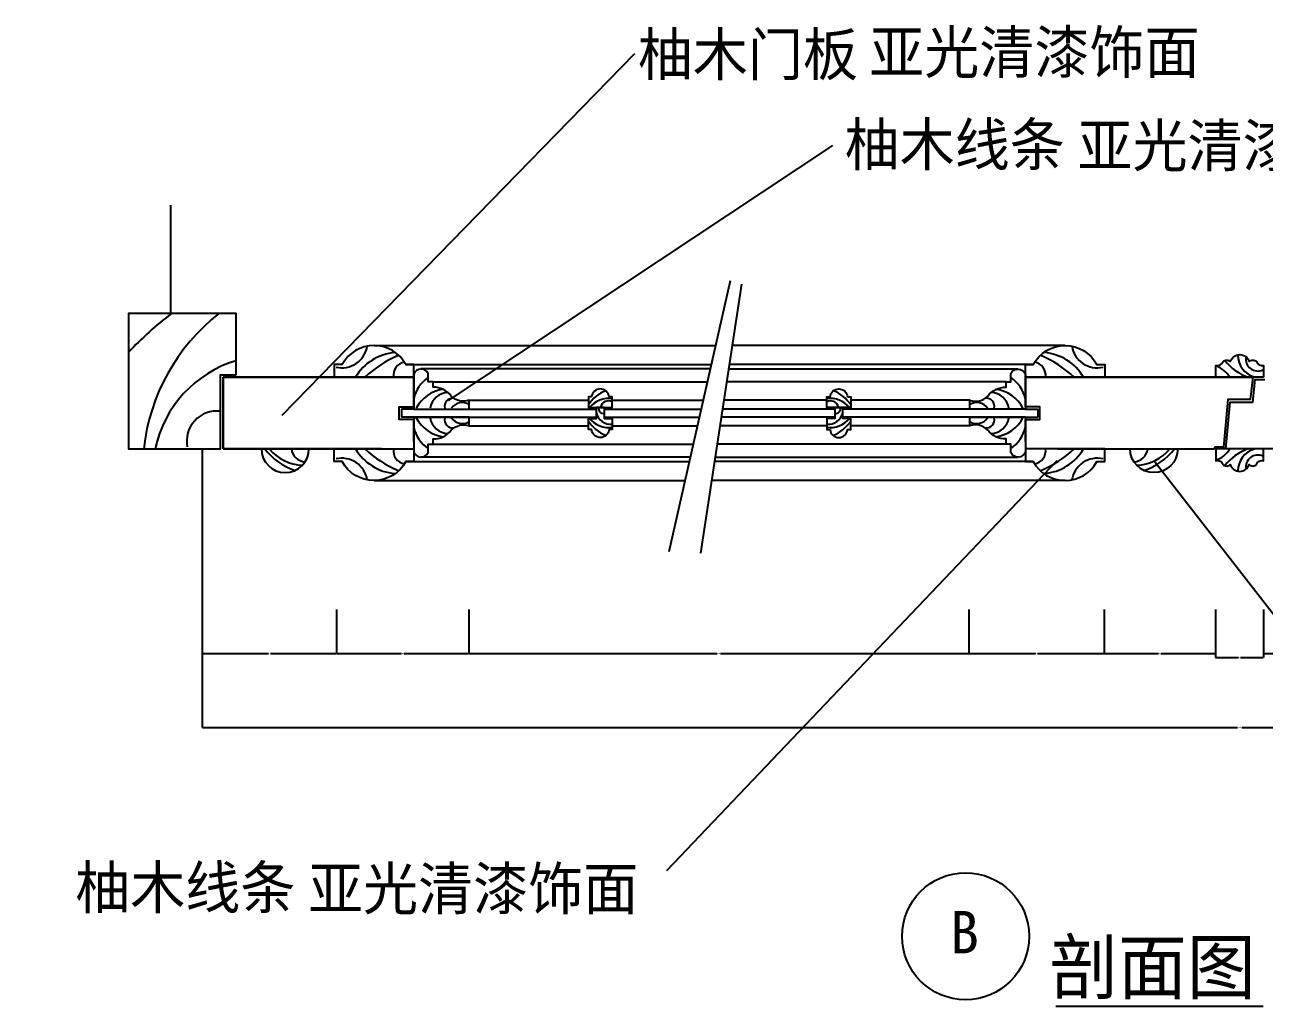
# Model space of a CAD drawing. Header units: metres. Extents: x 63 to 3579, y 112 to 4698.
# Drawn here: x 63 to 1233, y 112 to 1038 of the extents above; entities that cross this region are included whole.
import ezdxf

# ---------------------------------------------------------------- set-up
doc = ezdxf.new("R2010")
doc.units = ezdxf.units.M
for name, color, linetype in [('2', 2, 'Continuous'), ('3', 3, 'Continuous'), ('4', 4, 'Continuous'), ('7', 7, 'Continuous'), ('BH', 3, 'Continuous'), ('DIM', 3, 'Continuous'), ('TEXT', 3, 'Continuous')]:
    doc.layers.add(name, color=color, linetype=linetype)
doc.dimstyles.get("Standard").update_dxf_attribs({"dimtxt": 2.5, "dimasz": 2.5, "dimexe": 1.25, "dimexo": 0.625, "dimtad": 1, "dimcen": 2.5, "dimazin": 3, "dimtfac": 1, "dimtmove": 0, "dimatfit": 3})

# ---------------------------------------------------------------- blocks, each defined once
blk = doc.blocks.new('*D23')
for p, q in [((482.18, 486.42), (482.18, 444.97)), ((954.49, 486.42), (954.49, 444.97)), ((482.43, 444.97), (716.835, 444.97)), ((719.835, 444.97), (954.24, 444.97))]:
    blk.add_line(p, q)
at = {"layer": 'Defpoints'}
for p in [(482.18, 486.42), (954.49, 486.42), (482.18, 444.97)]:
    blk.add_point(p, dxfattribs=at)
at = {"layer": 'DIM', "insert": (718.335, 444.97), "char_height": 1, "attachment_point": 5}
blk.add_mtext('385', dxfattribs=at)
blk = doc.blocks.new('*D24')
for p, q in [((230.39, 461.17), (230.39, 374.92)), ((2190.2, 467.7), (2190.2, 374.92)), ((230.64, 374.92), (1208.295, 374.92)), ((1212.295, 374.92), (2189.95, 374.92))]:
    blk.add_line(p, q)
at = {"layer": 'Defpoints'}
for p in [(230.39, 461.17), (2190.2, 467.7), (230.39, 374.92)]:
    blk.add_point(p, dxfattribs=at)
at = {"layer": 'DIM', "insert": (1210.295, 374.92), "char_height": 1, "attachment_point": 5}
blk.add_mtext('1640', dxfattribs=at)
blk = doc.blocks.new('*D27')
for p, q in [((230.39, 486.42), (230.39, 444.97)), ((357.16, 486.42), (357.16, 444.97)), ((230.64, 444.97), (292.775, 444.97)), ((294.775, 444.97), (356.91, 444.97))]:
    blk.add_line(p, q)
at = {"layer": 'Defpoints'}
for p in [(230.39, 486.42), (357.16, 486.42), (230.39, 444.97)]:
    blk.add_point(p, dxfattribs=at)
at = {"layer": 'DIM', "insert": (293.775, 444.97), "char_height": 1, "attachment_point": 5}
blk.add_mtext('70', dxfattribs=at)
blk = doc.blocks.new('*D28')
for p, q in [((357.16, 486.42), (357.16, 444.97)), ((482.18, 486.42), (482.18, 444.97)), ((357.41, 444.97), (418.67, 444.97)), ((420.67, 444.97), (481.93, 444.97))]:
    blk.add_line(p, q)
at = {"layer": 'Defpoints'}
for p in [(357.16, 486.42), (482.18, 486.42), (357.16, 444.97)]:
    blk.add_point(p, dxfattribs=at)
at = {"layer": 'DIM', "insert": (419.67, 444.97), "char_height": 1, "attachment_point": 5}
blk.add_mtext('85', dxfattribs=at)
blk = doc.blocks.new('*D39')
for p, q in [((1187.23, 486.42), (1187.23, 440.97)), ((1232.7, 486.42), (1232.7, 440.97)), ((1187.48, 440.97), (1208.965, 440.97)), ((1210.965, 440.97), (1232.45, 440.97))]:
    blk.add_line(p, q)
at = {"layer": 'Defpoints'}
for p in [(1187.23, 486.42), (1232.7, 486.42), (1187.23, 440.97)]:
    blk.add_point(p, dxfattribs=at)
at = {"layer": 'DIM', "insert": (1209.965, 440.97), "char_height": 1, "attachment_point": 5}
blk.add_mtext('30', dxfattribs=at)
blk = doc.blocks.new('*D40')
for p, q in [((1232.7, 486.42), (1232.7, 444.97)), ((1337.83, 486.42), (1337.83, 444.97)), ((1232.95, 444.97), (1284.265, 444.97)), ((1286.265, 444.97), (1337.58, 444.97))]:
    blk.add_line(p, q)
at = {"layer": 'Defpoints'}
for p in [(1232.7, 486.42), (1337.83, 486.42), (1232.7, 444.97)]:
    blk.add_point(p, dxfattribs=at)
at = {"layer": 'DIM', "insert": (1285.265, 444.97), "char_height": 1, "attachment_point": 5}
blk.add_mtext('60', dxfattribs=at)
blk = doc.blocks.new('*D41')
for p, q in [((954.49, 486.42), (954.49, 444.97)), ((1082.1, 486.42), (1082.1, 444.97)), ((954.74, 444.97), (1017.295, 444.97)), ((1019.295, 444.97), (1081.85, 444.97))]:
    blk.add_line(p, q)
at = {"layer": 'Defpoints'}
for p in [(954.49, 486.42), (1082.1, 486.42), (954.49, 444.97)]:
    blk.add_point(p, dxfattribs=at)
at = {"layer": 'DIM', "insert": (1018.295, 444.97), "char_height": 1, "attachment_point": 5}
blk.add_mtext('85', dxfattribs=at)
blk = doc.blocks.new('*D42')
for p, q in [((1082.1, 486.42), (1082.1, 444.97)), ((1187.23, 486.42), (1187.23, 444.97)), ((1082.35, 444.97), (1133.665, 444.97)), ((1135.665, 444.97), (1186.98, 444.97))]:
    blk.add_line(p, q)
at = {"layer": 'Defpoints'}
for p in [(1082.1, 486.42), (1187.23, 486.42), (1082.1, 444.97)]:
    blk.add_point(p, dxfattribs=at)
at = {"layer": 'DIM', "insert": (1134.665, 444.97), "char_height": 1, "attachment_point": 5}
blk.add_mtext('60', dxfattribs=at)

msp = doc.modelspace()

# ---------------------------------------------------------------- hatches: boundary and pattern name
at = {"layer": 'BH'}
h = msp.add_hatch(dxfattribs=at)
h.set_pattern_fill('AR-CONC', scale=40)
h.paths.add_polyline_path([(62.73, 486.42), (230.39, 486.42), (230.39, 638.15), (160.65, 638.15), (160.65, 765.78), (200.39, 765.78), (200.39, 868.01), (62.73, 868.01)])
h = msp.add_hatch(dxfattribs=at)
h.set_pattern_fill('ANSI31', scale=375)
h.paths.add_polyline_path([(62.73, 486.42), (230.39, 486.42), (230.39, 638.15), (160.65, 638.15), (160.65, 765.78), (200.39, 765.78), (200.39, 868.01), (62.73, 868.01)])

# ---------------------------------------------------------------- linework, layer by layer
at = {"layer": '2'}
msp.add_lwpolyline([(200.39, 868.01), (200.39, 765.78), (160.65, 765.78), (160.65, 638.15), (160.65, 638.15), (230.39, 638.15), (230.39, 486.42)], dxfattribs=at)
at = {"layer": '3'}
for p, q in [((671.21, 541.23), (729.17, 796.92)), ((701.2, 539.51), (740.07, 793.72)), ((422.58, 717.65), (711.2, 717.65)), ((1015.29, 717.65), (728.44, 717.65)), ((448.3, 701.23), (707.48, 701.23)), ((989.57, 701.23), (725.93, 701.23)), ((482.58, 683.9), (595.08, 683.9)), ((617.58, 683.9), (703.55, 683.9)), ((820.29, 683.9), (723.28, 683.9)), ((955.29, 683.9), (842.79, 683.9)), ((482.58, 659.9), (595.08, 659.9)), ((617.58, 659.9), (698.11, 659.9)), ((820.29, 659.9), (719.61, 659.9)), ((955.29, 659.9), (842.79, 659.9)), ((448.3, 642.57), (694.18, 642.57)), ((989.57, 642.57), (716.96, 642.57)), ((422.58, 626.15), (690.46, 626.15)), ((1015.29, 626.15), (714.45, 626.15))]:
    msp.add_line(p, q, dxfattribs=at)
at = {"layer": '4'}
for p, q in [((250.08, 705.65), (250.08, 638.15)), ((250.08, 638.15), (250.08, 705.65)), ((430.08, 705.65), (250.08, 705.65)), ((250.08, 705.65), (399.61, 705.65)), ((1187.79, 705.65), (1038.26, 705.65)), ((430.08, 698.9), (430.08, 698.9)), ((430.08, 698.9), (430.08, 698.9)), ((1007.79, 698.9), (1007.79, 698.9)), ((1007.79, 698.9), (1007.79, 698.9)), ((418.42, 675.65), (418.42, 668.15)), ((430.08, 675.65), (418.42, 675.65)), ((430.08, 668.15), (418.42, 668.15)), ((430.08, 675.65), (602.58, 675.65)), ((430.08, 668.15), (602.58, 668.15)), ((482.58, 668.15), (430.08, 668.15)), ((430.08, 668.15), (430.08, 665.9)), ((610.08, 677.19), (602.58, 677.19)), ((602.58, 677.19), (610.08, 677.19)), ((610.08, 675.65), (701.68, 675.65)), ((610.08, 668.15), (699.98, 668.15)), ((827.79, 668.15), (720.87, 668.15)), ((827.79, 675.65), (722.01, 675.65)), ((835.29, 677.19), (827.79, 677.19)), ((827.79, 677.19), (835.29, 677.19)), ((1007.79, 675.65), (835.29, 675.65)), ((1007.79, 668.15), (835.29, 668.15)), ((955.29, 668.15), (1007.79, 668.15)), ((1007.79, 675.65), (1019.45, 675.65)), ((1007.79, 668.15), (1019.45, 668.15)), ((1007.79, 668.15), (1007.79, 665.9)), ((1019.45, 675.65), (1019.45, 668.15)), ((430.08, 665.9), (430.08, 638.15)), ((1007.79, 665.9), (1007.79, 638.15)), ((250.08, 638.15), (430.08, 638.15)), ((399.61, 638.15), (250.08, 638.15)), ((1038.26, 638.15), (1186.52, 638.15)), ((1186.52, 639.67), (1186.52, 638.15))]:
    msp.add_line(p, q, dxfattribs=at)
msp.add_lwpolyline([(262.46, 708.08), (262.46, 765.78), (160.65, 765.78), (160.65, 638.15), (247.46, 638.15), (247.46, 708.08)], close=True, dxfattribs=at)
for points in [[(430.08, 705.65), (430.08, 717.65), (422.58, 717.65, 0.6), (362.58, 717.65), (355.08, 717.65), (355.08, 705.65)], [(1007.79, 705.65), (1007.79, 717.65), (1015.29, 717.65, -0.6), (1075.29, 717.65), (1082.79, 717.65), (1082.79, 705.65)], [(1232.79, 705.65), (1187.79, 705.65), (1187.79, 716.9, 0.37), (1194.56, 720.43, -0.44), (1201.36, 720.43, -0.74), (1219.23, 720.43, -0.44), (1226.03, 720.43, 0.37), (1232.79, 716.9)], [(598.08, 687.12), (595.08, 687.12), (595.08, 677.19), (617.58, 677.19), (617.58, 687.12), (614.58, 687.12, 0.91)], [(839.79, 687.12), (842.79, 687.12), (842.79, 677.19), (820.29, 677.19), (820.29, 687.12), (823.29, 687.12, -0.91)], [(286.17, 638.15, 1), (331.17, 638.15)], [(430.08, 638.15), (430.08, 626.15), (422.58, 626.15, -0.6), (362.58, 626.15), (355.08, 626.15), (355.08, 638.15)], [(1007.79, 638.15), (1007.79, 626.15), (1015.29, 626.15, 0.6), (1075.29, 626.15), (1082.79, 626.15), (1082.79, 638.15)], [(1151.7, 638.15, -1), (1106.7, 638.15)], [(1232.79, 638.15), (1187.79, 638.15), (1187.79, 626.9, -0.37), (1194.56, 623.37, 0.44), (1201.36, 623.37, 0.74), (1219.23, 623.37, 0.44), (1226.03, 623.37, -0.37), (1232.79, 626.9)]]:
    msp.add_lwpolyline(points, format="xyb", close=True, dxfattribs=at)
for points in [[(430.08, 705.65), (430.08, 677.9), (430.08, 675.65), (482.58, 675.65), (482.58, 683.9, -0.29), (465.6, 687.97, 0.24), (448.3, 696.3), (448.3, 701.23), (443.8, 701.23), (443.8, 709.16, 0.66), (430.08, 708.73), (430.08, 698.9), (430.08, 708.73)], [(1007.79, 705.65), (1007.79, 677.9), (1007.79, 675.65), (955.29, 675.65), (955.29, 683.9, 0.29), (972.27, 687.97, -0.24), (989.57, 696.3), (989.57, 701.23), (994.07, 701.23), (994.07, 709.16, -0.66), (1007.79, 708.73), (1007.79, 698.9), (1007.79, 708.73)], [(430.08, 644.9), (430.08, 644.9), (430.08, 635.06, 0.66), (443.8, 634.64), (443.8, 642.57), (448.3, 642.57), (448.3, 647.49, 0.24), (465.6, 655.83, -0.29), (482.58, 659.9), (482.58, 668.15)], [(610.08, 677.19), (610.08, 666.75), (617.58, 666.75), (617.58, 656.25), (614.58, 656.25, -0.91), (598.08, 656.25), (595.08, 656.25), (595.08, 666.75), (602.58, 666.75), (602.58, 677.19)], [(827.79, 677.19), (827.79, 666.75), (820.29, 666.75), (820.29, 656.25), (823.29, 656.25, 0.91), (839.79, 656.25), (842.79, 656.25), (842.79, 666.75), (835.29, 666.75), (835.29, 677.19)], [(1007.79, 644.9), (1007.79, 644.9), (1007.79, 635.06, -0.66), (994.07, 634.64), (994.07, 642.57), (989.57, 642.57), (989.57, 647.49, -0.24), (972.27, 655.83, 0.29), (955.29, 659.9), (955.29, 668.15)]]:
    msp.add_lwpolyline(points, format="xyb", dxfattribs=at)
for points in [[(1007.79, 705.65), (1222.58, 705.65), (1220.26, 684.54), (1198.87, 684.54), (1194.91, 639.67), (1186.52, 639.67)], [(1412.79, 638.15), (1197.02, 638.15), (1201.17, 682.09), (1222.73, 682.09), (1224.75, 703.66), (1233.96, 703.66)], [(430.08, 644.9), (430.08, 665.9), (416.45, 665.9), (416.45, 677.9), (430.08, 677.9), (430.08, 698.9)], [(1007.79, 644.9), (1007.79, 665.9), (1021.42, 665.9), (1021.42, 677.9), (1007.79, 677.9), (1007.79, 698.9)]]:
    msp.add_lwpolyline(points, dxfattribs=at)
at = {"layer": '7'}
for p, q in [((392.58, 735.65), (715.28, 735.65)), ((1045.29, 735.65), (731.19, 735.65)), ((710.26, 713.5), (436.8, 713.5)), ((727.8, 713.5), (1001.07, 713.5)), ((691.4, 630.3), (436.8, 630.3)), ((715.08, 630.3), (1001.07, 630.3)), ((392.58, 608.15), (686.38, 608.15)), ((1045.29, 608.15), (711.69, 608.15))]:
    msp.add_line(p, q, dxfattribs=at)
at = {"layer": 'BH'}
for centre, radius, start, end in [((380.36, 527.21), 298.32, 126.9, 137.43), ((361.34, 618.13), 187.28, 127.96, 173.86), ((362.2, 738.91), 24.34, 257.01, 350.89), ((415.97, 681.93), 47.19, 94.63, 149.82), ((458.31, 626.18), 108.83, 113.11, 133.1), ((979.56, 626.18), 108.83, 46.9, 66.89), ((1021.9, 681.93), 47.19, 30.18, 85.37), ((1075.67, 738.91), 24.34, 189.11, 282.99), ((1230.5, 726.84), 21.92, 180.7, 252.93), ((294.46, 614.94), 111.11, 106.74, 167.94), ((423.5, 707.48), 12.61, 100.19, 188.37), ((1014.37, 707.48), 12.61, 351.63, 79.81), ((1179.88, 693.3), 24.34, 30.47, 71.02), ((1233.64, 750.28), 47.19, 217.48, 251.06), ((1227.36, 722.99), 11.41, 169.72, 295.07), ((462.77, 677.76), 33.57, 124.41, 166.87), ((975.1, 677.76), 33.57, 13.13, 55.59), ((462.25, 660.99), 33.58, 97.45, 152.7), ((463.12, 673.49), 17.77, 91.87, 170.59), ((622.82, 662.26), 32.71, 110.48, 148.01), ((815.05, 662.26), 32.71, 31.99, 69.52), ((974.75, 673.49), 17.77, 9.41, 88.13), ((975.62, 660.99), 33.58, 27.3, 82.55), ((467.23, 677.98), 7.97, 84.23, 191.48), ((476.01, 669.39), 12.45, 58.2, 145.77), ((614.2, 662.59), 23.11, 81.59, 141.05), ((614.09, 675.46), 7.9, 63.85, 165.39), ((823.67, 662.59), 23.11, 38.95, 98.41), ((823.78, 675.46), 7.9, 14.61, 116.15), ((961.86, 669.39), 12.45, 34.23, 121.8), ((970.64, 677.98), 7.97, 348.52, 95.77), ((244.17, 645.25), 28.56, 83.39, 190.88), ((462.25, 682.8), 33.58, 207.3, 262.55), ((463.12, 670.31), 17.77, 189.41, 268.13), ((467.23, 665.81), 7.97, 168.52, 275.77), ((476.01, 674.4), 12.45, 214.23, 301.8), ((616.35, 675.53), 14.19, 193.9, 274.96), ((609.15, 675.94), 4.48, 163.52, 281.94), ((821.52, 675.53), 14.19, 265.04, 346.1), ((828.72, 675.94), 4.48, 258.06, 16.48), ((961.86, 674.4), 12.45, 238.2, 325.77), ((970.64, 665.81), 7.97, 264.23, 11.48), ((974.75, 670.31), 17.77, 271.87, 350.59), ((975.62, 682.8), 33.58, 277.45, 332.7), ((462.77, 666.04), 33.57, 193.13, 235.59), ((622.82, 681.67), 32.71, 211.99, 249.52), ((614.2, 681.35), 23.11, 218.95, 278.41), ((823.67, 681.35), 23.11, 261.59, 321.05), ((815.05, 681.67), 32.71, 290.48, 328.01), ((975.1, 666.04), 33.57, 304.41, 346.87), ((335.77, 673.11), 58.11, 216.99, 252.34), ((326.39, 665.03), 42.38, 219.37, 268.13), ((327.82, 639.24), 13.3, 184.72, 268.93), ((415.97, 661.87), 47.19, 210.18, 265.37), ((458.31, 717.61), 108.83, 226.9, 246.89), ((423.5, 636.31), 12.61, 171.63, 259.81), ((1014.37, 636.31), 12.61, 280.19, 8.37), ((979.56, 717.61), 108.83, 293.11, 313.1), ((1021.9, 661.87), 47.19, 274.63, 329.82), ((1110.05, 639.24), 13.3, 271.07, 355.28), ((1111.48, 665.03), 42.38, 271.87, 320.63), ((1102.1, 673.11), 58.11, 287.66, 323.01), ((1179.88, 650.49), 24.34, 288.98, 329.53), ((1233.64, 593.51), 47.19, 108.94, 142.52), ((1230.5, 616.96), 21.92, 107.07, 179.3), ((1227.36, 620.81), 11.41, 64.93, 190.28), ((362.2, 604.89), 24.34, 9.11, 102.99), ((1075.67, 604.89), 24.34, 77.01, 170.89)]:
    msp.add_arc(centre, radius, start, end, dxfattribs=at)
at = {"layer": 'TEXT'}
msp.add_line((1036.51, 111.92), (1232.42, 111.92), dxfattribs=at)
msp.add_circle((951.32, 177.92), 60, dxfattribs=at)

# ---------------------------------------------------------------- texts
for s, height, p in [('柚木门板', 40, (641.68, 990.49)), ('亚光清漆饰面', 40, (860.33, 992.54)), ('柚木线条', 40, (837.05, 905.48)), ('亚光清漆饰面', 40, (1057, 904.37)), ('柚木线条', 40, (110.3, 204.02)), ('亚光清漆饰面', 40, (330.25, 202.91)), ('B', 40, (936.69, 161.83)), ('剖面图', 50, (1030.37, 123.87))]:
    msp.add_text(s, height=height, dxfattribs=at).set_placement(p)

# ---------------------------------------------------------------- dimensions: what is measured, and where the dimension line sits
at = {"layer": 'DIM'}
for base, p1, p2, text, picture, middle in [((230.39, 444.97), (230.39, 486.42), (357.16, 486.42), '70', '*D27', (293.775, 444.97)), ((357.16, 444.97), (357.16, 486.42), (482.18, 486.42), '85', '*D28', (419.67, 444.97)), ((482.18, 444.97), (482.18, 486.42), (954.49, 486.42), '385', '*D23', (718.335, 444.97)), ((954.49, 444.97), (954.49, 486.42), (1082.1, 486.42), '85', '*D41', (1018.295, 444.97)), ((1082.1, 444.97), (1082.1, 486.42), (1187.23, 486.42), '60', '*D42', (1134.665, 444.97)), ((1187.23, 440.97), (1187.23, 486.42), (1232.7, 486.42), '30', '*D39', (1209.965, 440.97)), ((1232.7, 444.97), (1232.7, 486.42), (1337.83, 486.42), '60', '*D40', (1285.265, 444.97)), ((230.39, 374.92), (230.39, 461.17), (2190.2, 467.7), '1640', '*D24', (1210.295, 374.92))]:
    dim = msp.add_linear_dim(base=base, p1=p1, p2=p2, text=text, dimstyle='Standard', dxfattribs=at)
    dim.commit()
    dim.dimension.update_dxf_attribs({"geometry": picture, "text_midpoint": middle})

# ---------------------------------------------------------------- leaders
for points in [[(305.68, 670.05), (639, 1011.19)], [(462.85, 683.59), (825.98, 924.55)], [(1037.35, 626.73), (668.81, 239.57)], [(1129.49, 626.73), (1455.18, 207.43)]]:
    msp.add_leader(points, dimstyle='Standard', dxfattribs=at)

doc.saveas('drawing.dxf')
